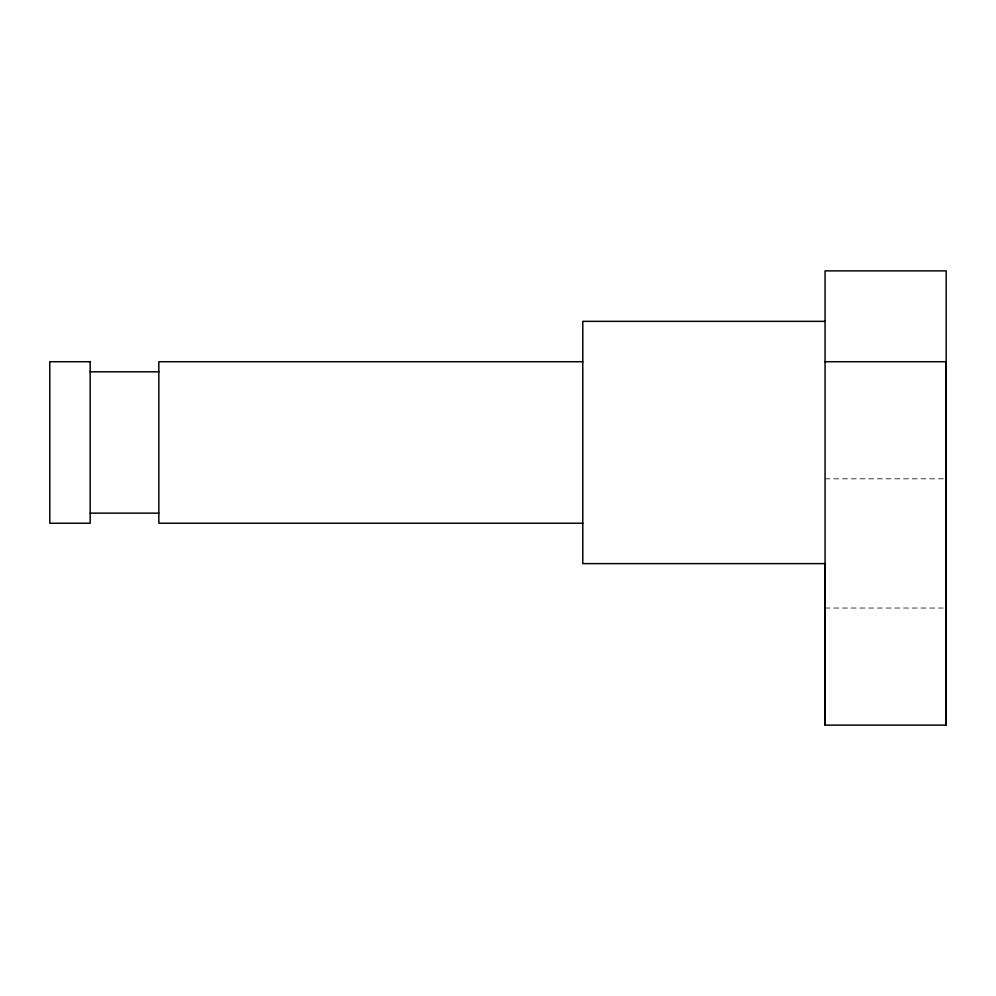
<?xml version="1.0" encoding="UTF-8"?>
<svg xmlns="http://www.w3.org/2000/svg" width="996" height="996" viewBox="0 0 996 996"><rect width="100%" height="100%" fill="white"/><g stroke="black" fill="none" stroke-linecap="round" stroke-linejoin="round"><path stroke-width="0.75" stroke-dasharray="4.98 3.74" d="M825.062 478.815L946.2 478.815M825.062 608.033L943.1 608.033"/><path stroke-width="1.49" d="M825.062 725.125L825.062 270.875L946.2 270.875L946.2 725.125L825.062 725.125L825.062 563.611L582.797 563.611L582.797 321.347L825.062 321.347M946.2 725.125L946.2 361.722L825.062 361.722M582.797 361.722L158.825 361.722L158.825 523.236L582.797 523.236M90.175 371.819L158.825 371.819M90.175 513.139L158.825 513.139M90.175 361.722L49.8 361.722L49.8 523.236L90.175 523.236L90.175 361.722"/></g></svg>
